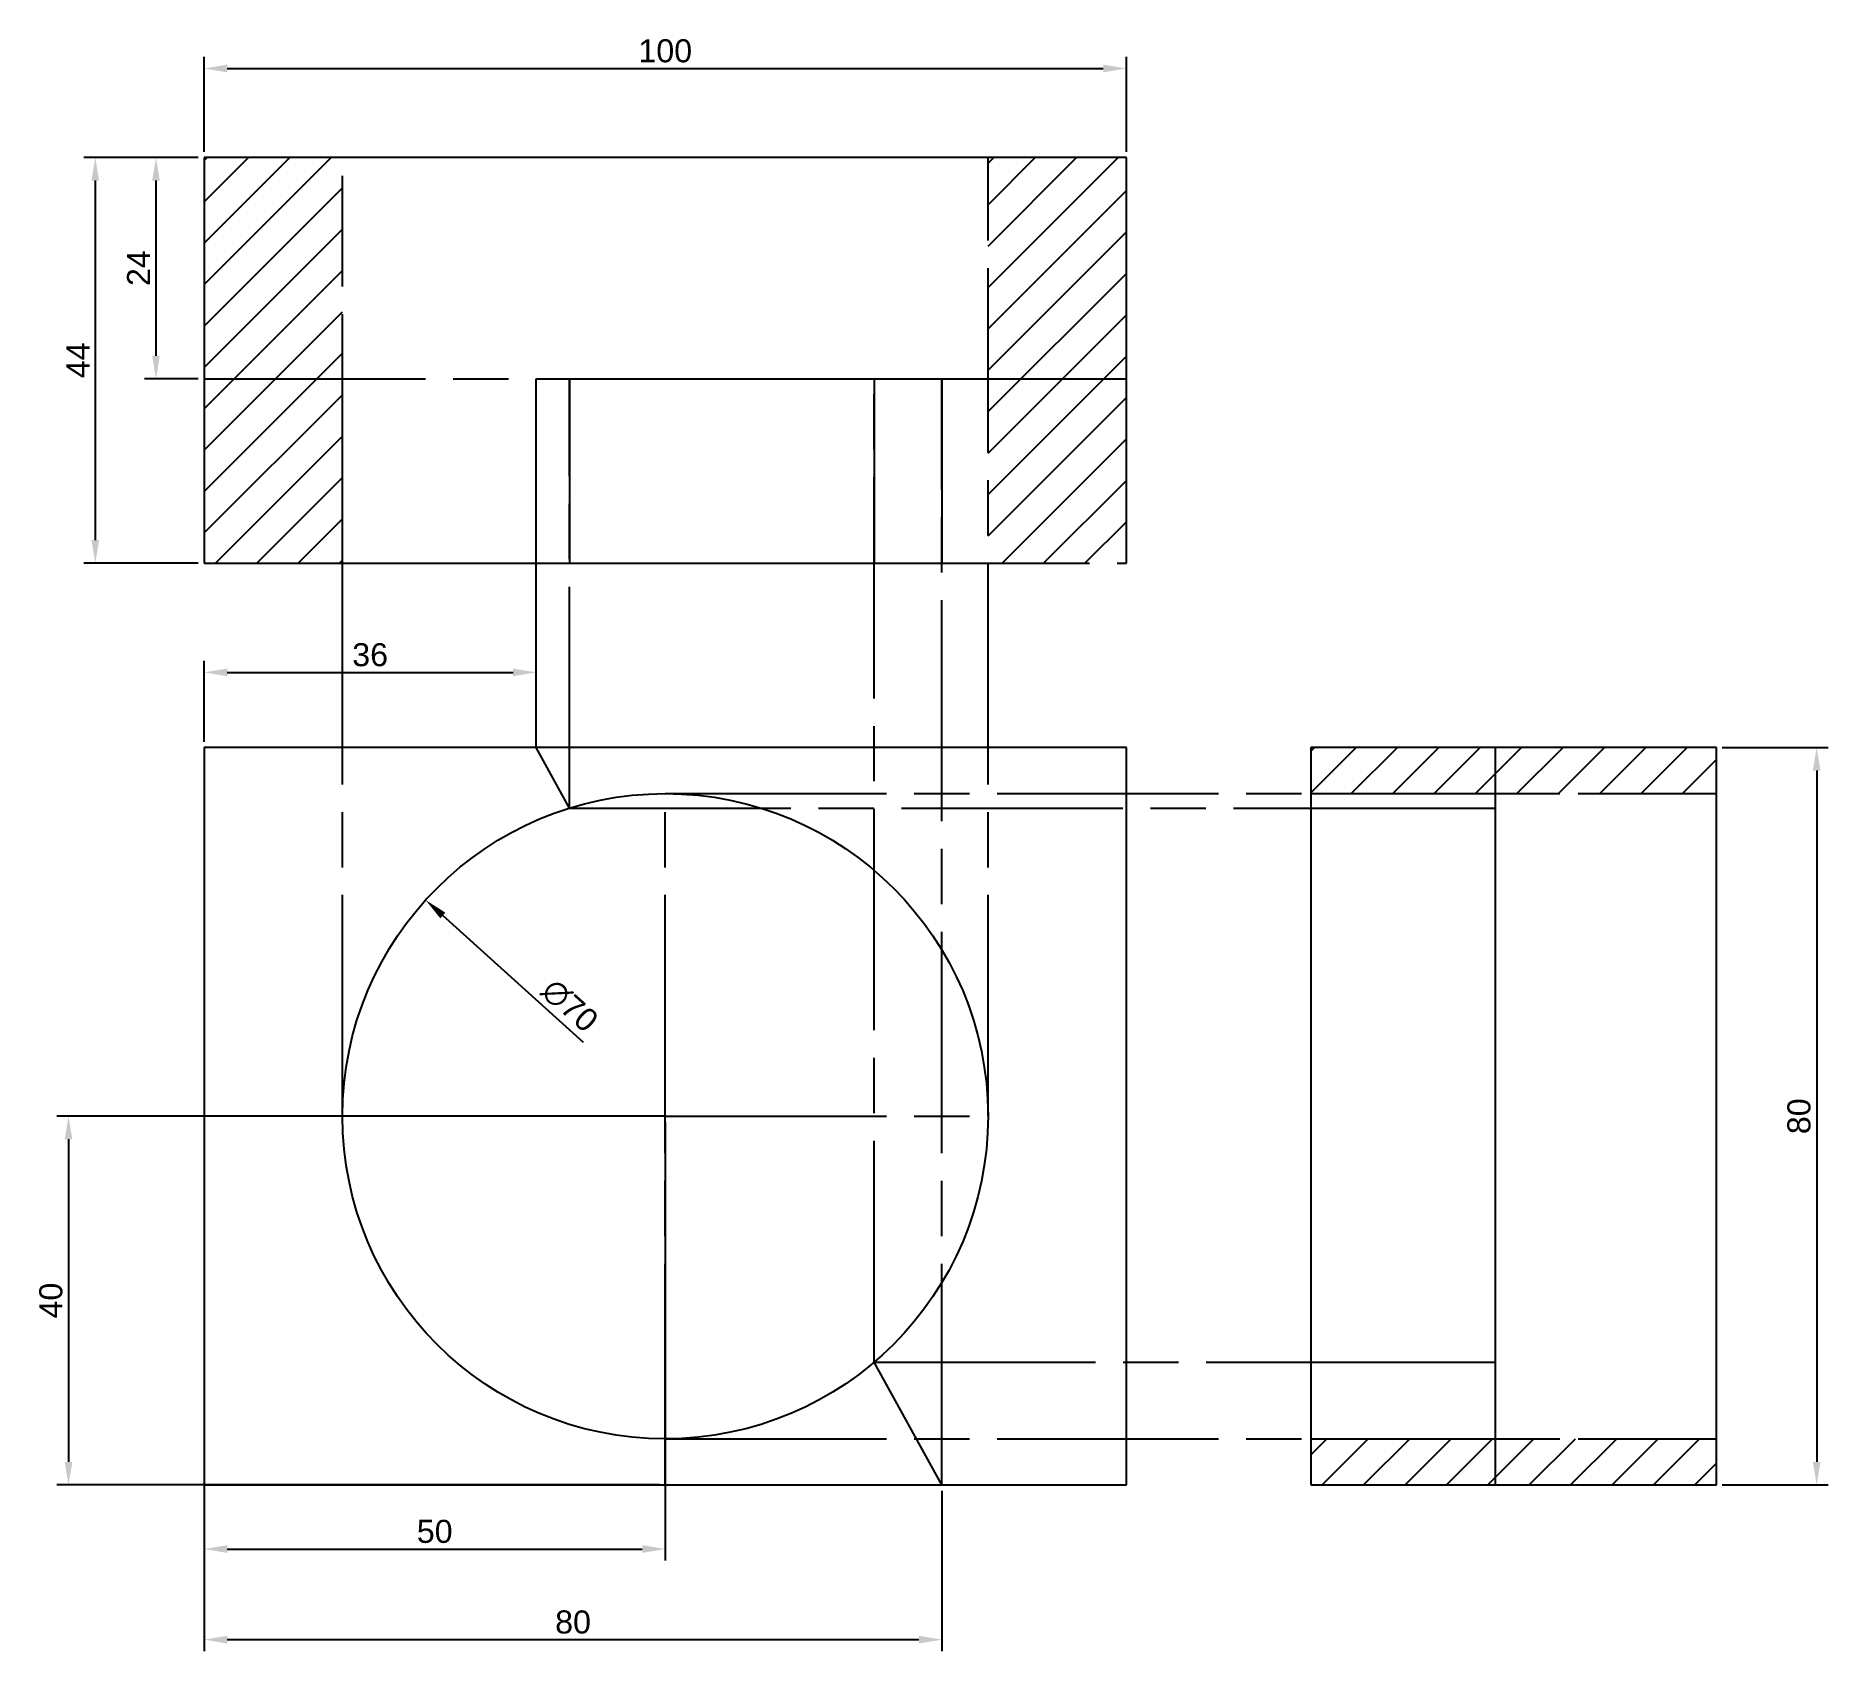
# Model space of a CAD drawing. Header units: centimetres. Extents: x -8 to 186, y -8 to 167.
import ezdxf

# ---------------------------------------------------------------- set-up
doc = ezdxf.new("R2010")
doc.units = ezdxf.units.CM
doc.linetypes.add('ACAD_ISO02W100', pattern=[15, 12, -3])
doc.linetypes.add('ACAD_ISO08W100', pattern=[36, 24, -3, 6, -3])
for name, color, linetype, true_color in [('Cortes', 7, 'ACAD_ISO02W100', 0x060dcb), ('Cotas', 7, 'Continuous', 0xe60000), ('Guias', 7, 'ACAD_ISO08W100', 0x9e9e9e), ('Lineas', 7, 'Continuous', 0xffffff), ('Sombreado', 7, 'Continuous', 0x15f9de)]:
    doc.layers.add(name, color=color, linetype=linetype, true_color=true_color)
doc.styles.get("Standard").update_dxf_attribs({"font": 'arial.ttf'})
doc.dimstyles.new('ISO-25', dxfattribs={"dimtxt": 2.5, "dimasz": 2.5, "dimexe": 1.25, "dimexo": 0.625, "dimtad": 1, "dimtxsty": 'Standard', "dimcen": 2.5, "dimadec": 0, "dimazin": 0, "dimtfac": 1, "dimtmove": 0, "dimatfit": 3, "dimfxl": 1, "dimarcsym": 0})

# ---------------------------------------------------------------- blocks, each defined once
blk = doc.blocks.new('*D1')
at = {"layer": 'Cotas', "color": 0, "lineweight": -2, "transparency": 16777216}
for p, q in [((10, 154.62), (10, 164.91)), ((12.5, 163.66), (107.5, 163.66)), ((110, 154.62), (110, 164.91))]:
    blk.add_line(p, q, dxfattribs=at)
at = {"layer": 'Cotas', "color": 0, "transparency": 16777216}
for points in [[(12.5, 164.08), (12.5, 163.24), (10, 163.66)], [(107.5, 164.08), (107.5, 163.24), (110, 163.66)]]:
    blk.add_solid(points, dxfattribs=at)
at = {"layer": 'Defpoints', "color": 0, "transparency": 16777216}
for p in [(110, 163.66), (10, 154), (110, 154)]:
    blk.add_point(p, dxfattribs=at)
at = {"layer": 'Cotas', "color": 0, "transparency": 16777216, "insert": (60, 165.56), "char_height": 2.5, "attachment_point": 5}
blk.add_mtext('100', dxfattribs=at)
blk = doc.blocks.new('*D2')
at = {"layer": 'Cotas', "color": 0, "lineweight": -2, "transparency": 16777216}
for p, q in [((9.37, 154), (3.53, 154)), ((4.78, 151.5), (4.78, 132.5)), ((9.37, 130), (3.53, 130))]:
    blk.add_line(p, q, dxfattribs=at)
at = {"layer": 'Cotas', "color": 0, "transparency": 16777216}
for points in [[(4.36, 151.5), (5.19, 151.5), (4.78, 154)], [(4.36, 132.5), (5.19, 132.5), (4.78, 130)]]:
    blk.add_solid(points, dxfattribs=at)
at = {"layer": 'Defpoints', "color": 0, "transparency": 16777216}
for p in [(10, 154), (4.78, 130), (10, 130)]:
    blk.add_point(p, dxfattribs=at)
at = {"layer": 'Cotas', "color": 0, "transparency": 16777216, "insert": (2.89, 142), "char_height": 2.5, "attachment_point": 5, "rotation": 90}
blk.add_mtext('24', dxfattribs=at)
blk = doc.blocks.new('*D3')
at = {"layer": 'Cotas', "color": 0, "lineweight": -2, "transparency": 16777216}
for p, q in [((9.37, 154), (-3.05, 154)), ((-1.8, 151.5), (-1.8, 112.5)), ((9.37, 110), (-3.05, 110))]:
    blk.add_line(p, q, dxfattribs=at)
at = {"layer": 'Cotas', "color": 0, "transparency": 16777216}
for points in [[(-2.22, 151.5), (-1.39, 151.5), (-1.8, 154)], [(-2.22, 112.5), (-1.39, 112.5), (-1.8, 110)]]:
    blk.add_solid(points, dxfattribs=at)
at = {"layer": 'Defpoints', "color": 0, "transparency": 16777216}
for p in [(10, 154), (-1.8, 110), (10, 110)]:
    blk.add_point(p, dxfattribs=at)
at = {"layer": 'Cotas', "color": 0, "transparency": 16777216, "insert": (-3.68, 132), "char_height": 2.5, "attachment_point": 5, "rotation": 90}
blk.add_mtext('44', dxfattribs=at)
blk = doc.blocks.new('*D4')
at = {"layer": 'Cotas', "color": 0, "lineweight": -2, "transparency": 16777216}
for p, q in [((10, 90.62), (10, 99.4)), ((46, 90.62), (46, 99.4)), ((12.5, 98.15), (43.5, 98.15))]:
    blk.add_line(p, q, dxfattribs=at)
at = {"layer": 'Cotas', "color": 0, "transparency": 16777216}
for points in [[(12.5, 98.56), (12.5, 97.73), (10, 98.15)], [(43.5, 98.56), (43.5, 97.73), (46, 98.15)]]:
    blk.add_solid(points, dxfattribs=at)
at = {"layer": 'Defpoints', "color": 0, "transparency": 16777216}
for p in [(46, 98.15), (10, 90), (46, 90)]:
    blk.add_point(p, dxfattribs=at)
at = {"layer": 'Cotas', "color": 0, "transparency": 16777216, "insert": (28, 100.05), "char_height": 2.5, "attachment_point": 5}
blk.add_mtext('36', dxfattribs=at)
blk = doc.blocks.new('*D5')
at = {"layer": 'Cotas', "color": 0, "lineweight": -2, "transparency": 16777216}
for p, q in [((10, 49.37), (10, 1.8)), ((60, 49.37), (60, 1.8)), ((12.5, 3.05), (57.5, 3.05))]:
    blk.add_line(p, q, dxfattribs=at)
at = {"layer": 'Cotas', "color": 0, "transparency": 16777216}
for points in [[(12.5, 3.47), (12.5, 2.63), (10, 3.05)], [(57.5, 3.47), (57.5, 2.63), (60, 3.05)]]:
    blk.add_solid(points, dxfattribs=at)
at = {"layer": 'Defpoints', "color": 0, "transparency": 16777216}
for p in [(10, 50), (60, 50), (60, 3.05)]:
    blk.add_point(p, dxfattribs=at)
at = {"layer": 'Cotas', "color": 0, "transparency": 16777216, "insert": (35, 4.95), "char_height": 2.5, "attachment_point": 5}
blk.add_mtext('50', dxfattribs=at)
blk = doc.blocks.new('*D6')
at = {"layer": 'Cotas', "color": 0, "lineweight": -2, "transparency": 16777216}
for p, q in [((10, 9.37), (10, -8.03)), ((90, 9.37), (90, -8.03)), ((12.5, -6.78), (87.5, -6.78))]:
    blk.add_line(p, q, dxfattribs=at)
at = {"layer": 'Cotas', "color": 0, "transparency": 16777216}
for points in [[(12.5, -6.36), (12.5, -7.2), (10, -6.78)], [(87.5, -6.36), (87.5, -7.2), (90, -6.78)]]:
    blk.add_solid(points, dxfattribs=at)
at = {"layer": 'Defpoints', "color": 0, "transparency": 16777216}
for p in [(10, 10), (90, 10), (90, -6.78)]:
    blk.add_point(p, dxfattribs=at)
at = {"layer": 'Cotas', "color": 0, "transparency": 16777216, "insert": (50, -4.88), "char_height": 2.5, "attachment_point": 5}
blk.add_mtext('80', dxfattribs=at)
blk = doc.blocks.new('*D7')
at = {"layer": 'Cotas', "color": 0, "lineweight": -2, "transparency": 16777216}
for p, q in [((59.38, 50), (-5.96, 50)), ((-4.71, 47.5), (-4.71, 12.5)), ((59.38, 10), (-5.96, 10))]:
    blk.add_line(p, q, dxfattribs=at)
at = {"layer": 'Cotas', "color": 0, "transparency": 16777216}
for points in [[(-5.12, 47.5), (-4.29, 47.5), (-4.71, 50)], [(-5.12, 12.5), (-4.29, 12.5), (-4.71, 10)]]:
    blk.add_solid(points, dxfattribs=at)
at = {"layer": 'Defpoints', "color": 0, "transparency": 16777216}
for p in [(60, 50), (-4.71, 10), (60, 10)]:
    blk.add_point(p, dxfattribs=at)
at = {"layer": 'Cotas', "color": 0, "transparency": 16777216, "insert": (-6.61, 30), "char_height": 2.5, "attachment_point": 5, "rotation": 90}
blk.add_mtext('40', dxfattribs=at)
blk = doc.blocks.new('*D8')
at = {"layer": 'Cotas', "color": 0, "lineweight": -2, "transparency": 16777216}
for p, q in [((174.62, 90), (186.1, 90)), ((184.85, 87.5), (184.85, 12.5)), ((174.62, 10), (186.1, 10))]:
    blk.add_line(p, q, dxfattribs=at)
at = {"layer": 'Cotas', "color": 0, "transparency": 16777216}
for points in [[(184.43, 87.5), (185.26, 87.5), (184.85, 90)], [(184.43, 12.5), (185.26, 12.5), (184.85, 10)]]:
    blk.add_solid(points, dxfattribs=at)
at = {"layer": 'Defpoints', "color": 0, "transparency": 16777216}
for p in [(174, 90), (174, 10), (184.85, 10)]:
    blk.add_point(p, dxfattribs=at)
at = {"layer": 'Cotas', "color": 0, "transparency": 16777216, "insert": (182.94, 50), "char_height": 2.5, "attachment_point": 5, "rotation": 90}
blk.add_mtext('80', dxfattribs=at)
blk = doc.blocks.new('*D9')
at = {"layer": 'Cotas', "color": 0, "lineweight": -2, "transparency": 16777216}
blk.add_line((51.13, 58.01), (35.88, 71.78), dxfattribs=at)
at = {"layer": 'Cotas', "color": 0, "transparency": 16777216}
blk.add_solid([(36.15, 72.09), (35.6, 71.47), (34.02, 73.45)], dxfattribs=at)
at = {"layer": 'Defpoints', "color": 0, "transparency": 16777216}
for p in [(34.02, 73.45), (85.98, 26.55)]:
    blk.add_point(p, dxfattribs=at)
at = {"layer": 'Cotas', "color": 0, "transparency": 16777216, "insert": (49.65, 62), "char_height": 2.5, "attachment_point": 5, "rotation": 317.9265}
blk.add_mtext('∅70', dxfattribs=at)

msp = doc.modelspace()

# ---------------------------------------------------------------- hatches: boundary and pattern name
at = {"layer": 'Sombreado'}
h = msp.add_hatch(dxfattribs=at)
h.set_pattern_fill('ANSI31', color=256)
h.paths.add_polyline_path([(25, 154), (10, 154), (10, 130), (25, 130)])
h.paths.add_polyline_path([(110, 154), (95, 154), (95, 130), (110, 130)])
h.paths.add_polyline_path([(25, 130), (10, 130), (10, 110), (25, 110)])
h.paths.add_polyline_path([(110, 130), (95, 130), (95, 110), (110, 110)])
h.paths.add_polyline_path([(150, 15), (130, 15), (130, 10), (150, 10)])
h.paths.add_polyline_path([(174, 15), (150, 15), (150, 10), (174, 10)])
h.paths.add_polyline_path([(174, 90), (150, 90), (150, 85), (174, 85)])
h.paths.add_polyline_path([(150, 90), (130, 90), (130, 85), (150, 85)])

# ---------------------------------------------------------------- linework, layer by layer
at = {"layer": 'Cortes'}
for p, q in [((25, 110), (25, 154)), ((95, 130), (95, 154)), ((130, 85), (174, 85)), ((130, 15), (174, 15))]:
    msp.add_line(p, q, dxfattribs=at)
at = {"layer": 'Guias'}
for p, q in [((110, 154), (10, 154)), ((10, 154), (10, 110)), ((10, 154), (10, 130)), ((110, 110), (110, 154)), ((10, 130), (110, 130)), ((25, 50), (25, 130)), ((46, 110), (46, 130)), ((46, 90), (46, 130)), ((49.617, 83.424), (49.617, 130)), ((82.667, 23.332), (82.667, 130)), ((90, 10), (90, 130)), ((95, 50), (95, 130)), ((10, 110), (110, 110)), ((10, 110), (46, 110)), ((110, 90), (10, 90)), ((10, 90), (10, 10)), ((110, 10), (110, 90)), ((174, 90), (130, 90)), ((130, 90), (130, 10)), ((174, 90), (150, 90)), ((150, 90), (150, 10)), ((174, 10), (174, 90)), ((60, 50), (60, 85)), ((60, 85), (174, 85)), ((49.617, 83.424), (150, 83.424)), ((60, 50), (10, 50)), ((60, 10), (60, 50)), ((60, 50), (95, 50)), ((82.667, 23.332), (150, 23.332)), ((60, 15), (174, 15)), ((10, 10), (110, 10)), ((10, 10), (60, 10)), ((130, 10), (174, 10))]:
    msp.add_line(p, q, dxfattribs=at)
at = {"layer": 'Lineas'}
for p, q in [((110, 154), (10, 154)), ((10, 154), (10, 110)), ((110, 130), (110, 154)), ((46, 110), (46, 130)), ((46, 130), (110, 130)), ((49.617, 130), (49.617, 110)), ((82.667, 130), (82.667, 110)), ((90, 130), (90, 110)), ((10, 110), (90, 110)), ((46, 90), (10, 90)), ((10, 90), (10, 10)), ((110, 90), (46, 90)), ((49.617, 83.424), (46, 90)), ((110, 10), (110, 90)), ((174, 90), (130, 90)), ((130, 90), (130, 10)), ((150, 90), (150, 10)), ((174, 10), (174, 90)), ((130, 83.424), (150, 83.424)), ((90, 10), (82.667, 23.332)), ((130, 23.332), (150, 23.332)), ((10, 10), (90, 10)), ((90, 10), (110, 10)), ((130, 10), (174, 10))]:
    msp.add_line(p, q, dxfattribs=at)
msp.add_circle((60, 50), 35, dxfattribs=at)

# ---------------------------------------------------------------- dimensions: what is measured, and where the dimension line sits
at = {"layer": 'Cotas'}
for base, p1, p2, picture, middle in [((110, 163.659), (10, 154), (110, 154), '*D1', (60, 165.561)), ((46, 98.147), (10, 90), (46, 90), '*D4', (28, 100.049)), ((60, 3.049), (10, 50), (60, 50), '*D5', (35, 4.951)), ((90, -6.78), (10, 10), (90, 10), '*D6', (50, -4.878))]:
    dim = msp.add_linear_dim(base=base, p1=p1, p2=p2, dimstyle='ISO-25', dxfattribs=at)
    dim.commit()
    dim.dimension.update_dxf_attribs({"geometry": picture, "text_midpoint": middle})
for base, p1, p2, picture, middle in [((-1.804, 110), (10, 154), (10, 110), '*D3', (-3.679, 132)), ((4.775, 130), (10, 154), (10, 130), '*D2', (2.895, 142)), ((184.845, 10), (174, 90), (174, 10), '*D8', (182.944, 50)), ((-4.706, 10), (60, 50), (60, 10), '*D7', (-6.608, 30))]:
    dim = msp.add_linear_dim(base=base, p1=p1, p2=p2, angle=90, dimstyle='ISO-25', dxfattribs=at)
    dim.commit()
    dim.dimension.update_dxf_attribs({"geometry": picture, "text_midpoint": middle})
dim = msp.add_diameter_dim_2p(p1=(85.98, 26.547), p2=(34.02, 73.453), dimstyle='ISO-25', dxfattribs=at)
dim.commit()
dim.dimension.update_dxf_attribs({"geometry": '*D9', "text_midpoint": (48.326, 60.539), "dimtype": 163})

doc.saveas('drawing.dxf')
